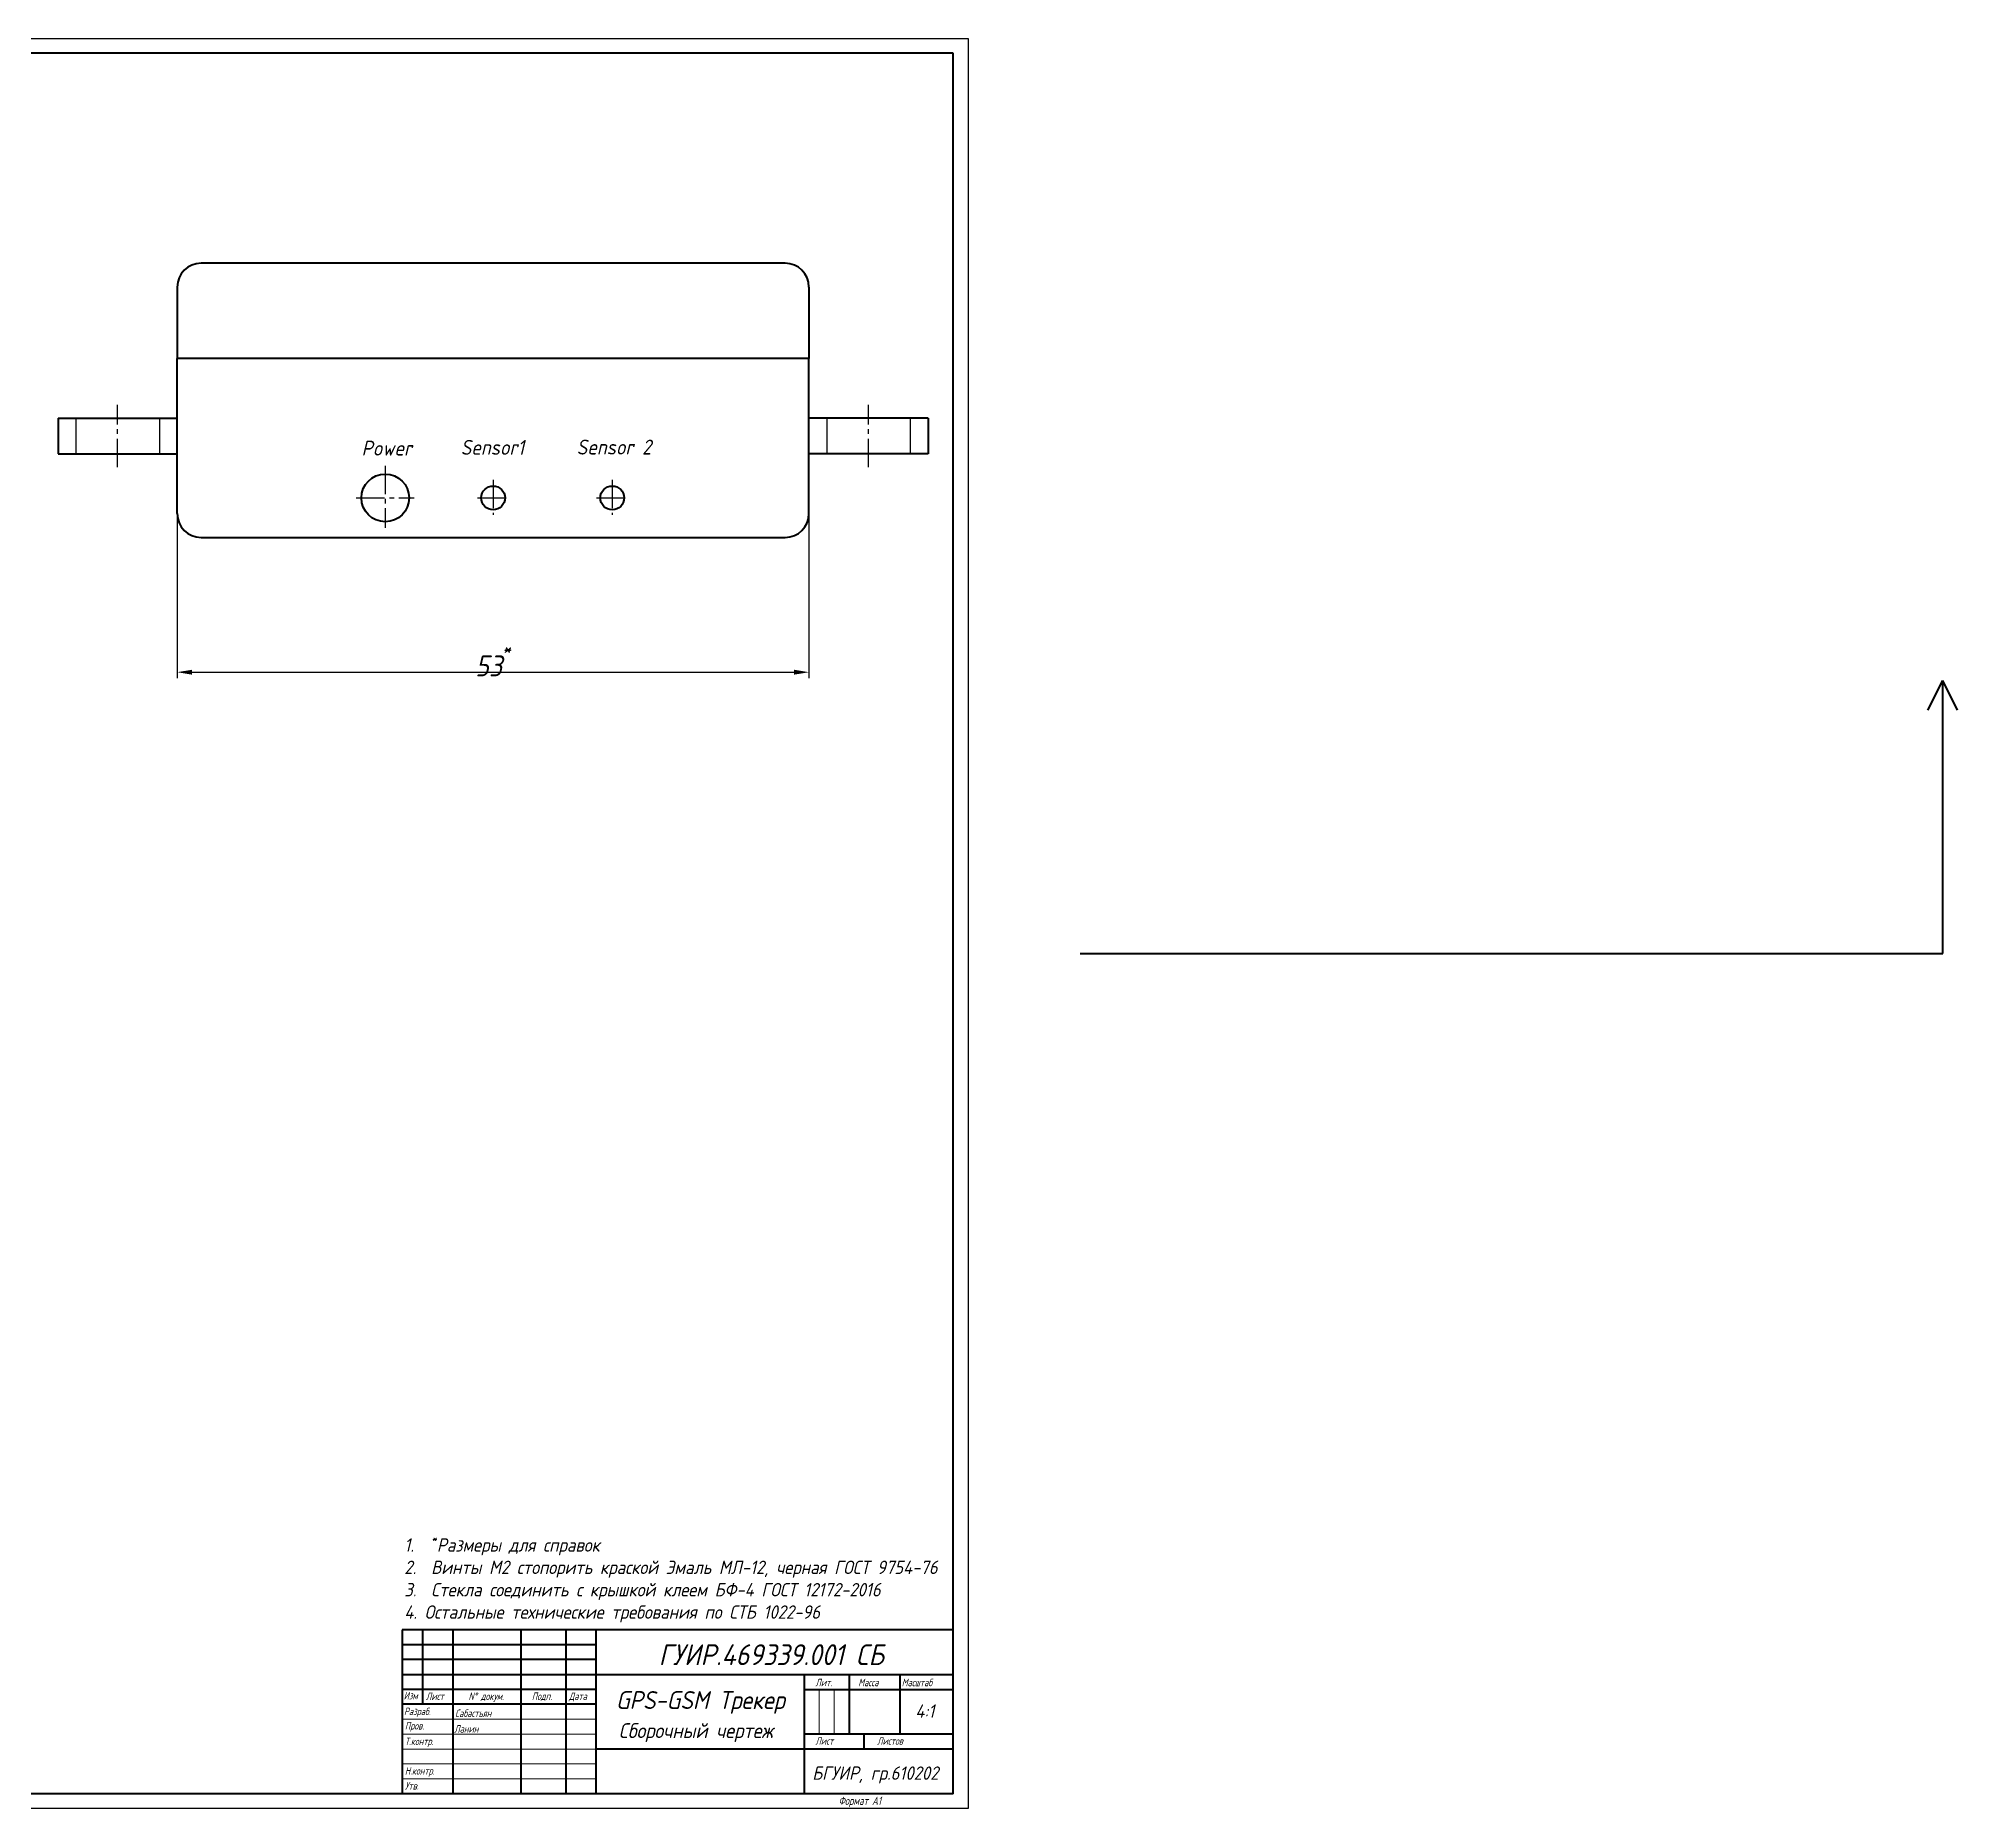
# Model space of a CAD drawing. Header units: millimetres. Extents: x 0 to 9139, y -367 to 2333.
# Drawn here: x 4031 to 4675, y -3 to 591 of the extents above; entities that cross this region are included whole.
import ezdxf

# ---------------------------------------------------------------- set-up
doc = ezdxf.new("R2010")
doc.units = ezdxf.units.MM
doc.header["$LTSCALE"] = 0.5
doc.linetypes.add('осевая2', pattern=[28.575, 19.05, -3.175, 3.175, -3.175])
doc.layers.get('0').update_dxf_attribs({"lineweight": 60})
doc.layers.get('Defpoints').update_dxf_attribs({"color": 5})
for name, color, linetype in [('1-оси', 1, 'осевая2'), ('3-размеры', 6, 'Continuous'), ('KONTUR', 7, 'Continuous')]:
    doc.layers.add(name, color=color, linetype=linetype)
doc.layers.add('2-штриховка', color=7, linetype='Continuous', true_color=0x00c7c7)
for name, color, linetype, lineweight in [('Основная', 7, 'Continuous', 40), ('текст', 7, 'Continuous', 30), ('тонкая', 7, 'Continuous', 20)]:
    doc.layers.add(name, color=color, linetype=linetype, lineweight=lineweight)
doc.styles.get("Standard").update_dxf_attribs({"font": 'isocpeui.ttf', "width": 0.9})
doc.styles.add('стиль1', font='romans.shx', dxfattribs={"width": 0.75, "oblique": 15, "height": 3.5})
doc.dimstyles.new('Standart', dxfattribs={"dimtxt": 5, "dimasz": 5, "dimexe": 2, "dimexo": 0, "dimgap": 1, "dimtad": 1, "dimtoh": 1, "dimdec": 0, "dimtxsty": 'Standard', "dimcen": 2.5, "dimadec": 0, "dimazin": 0, "dimtfac": 1, "dimtdec": 0, "dimtmove": 0, "dimatfit": 3, "dimldrblk": 'DOTSMALL', "dimfxl": 1, "dimarcsym": 0})

# ---------------------------------------------------------------- blocks, each defined once
blk = doc.blocks.new('*D39')
at = {"layer": '3-размеры', "color": 0, "lineweight": -2, "transparency": 16777216}
for p, q in [((4078, 431.67), (4078, 376.44)), ((4290, 431.67), (4290, 376.44)), ((4083, 378.44), (4285, 378.44))]:
    blk.add_line(p, q, dxfattribs=at)
at = {"layer": '3-размеры', "color": 0, "transparency": 16777216}
for points in [[(4083, 379.27), (4083, 377.61), (4078, 378.44)], [(4285, 379.27), (4285, 377.61), (4290, 378.44)]]:
    blk.add_solid(points, dxfattribs=at)
at = {"layer": 'Defpoints', "color": 0, "transparency": 16777216}
for p in [(4078, 431.67), (4290, 431.67), (4290, 378.44)]:
    blk.add_point(p, dxfattribs=at)
at = {"layer": '3-размеры', "color": 0, "transparency": 16777216, "insert": (4184, 382.94), "char_height": 7, "attachment_point": 5}
blk.add_mtext('53{\\A1;\\H0.7x;\\S*^ ;}', dxfattribs=at)
blk = doc.blocks.new('_DotSmall')
at = {"color": 0, "linetype": 'ByBlock', "const_width": 0.5}
blk.add_lwpolyline([(-0.0625, 0, 1), (0.0625, 0, 1)], format="xyb", close=True, dxfattribs=at)

msp = doc.modelspace()

# ---------------------------------------------------------------- linework, layer by layer
at = {"color": 0}
for p, q in [((4282, 515.67), (4086, 515.67)), ((4078, 507.67), (4078, 483.67)), ((4290, 507.67), (4290, 483.67)), ((4290, 483.67), (4078, 483.67)), ((4078, 431.67), (4078, 483.67)), ((4290, 483.67), (4286, 483.67)), ((4290, 431.67), (4290, 483.67)), ((4038, 463.67), (4038, 451.67)), ((4038, 463.67), (4078, 463.67)), ((4330, 463.67), (4290, 463.67)), ((4330, 463.67), (4330, 451.67)), ((4038, 451.67), (4078, 451.67)), ((4330, 451.67), (4290, 451.67)), ((4086, 423.67), (4282, 423.67)), ((4670.45, 284), (4670.45, 375.63))]:
    msp.add_line(p, q, dxfattribs=at)
for p, q in [((4218.44, 52.12), (4153.44, 52.12)), ((4218.44, 47.12), (4153.44, 47.12)), ((4218.44, 37.12), (4153.44, 37.12)), ((4218.44, 32.12), (4153.44, 32.12)), ((4288.44, 2.12), (4288.44, 2.12))]:
    msp.add_line(p, q)
for centre, radius in [((4147.8, 436.92), 8), ((4184, 436.92), 4), ((4224, 436.92), 4)]:
    msp.add_circle(centre, radius, dxfattribs=at)
for centre, start, end in [((4086, 507.67), 90, 180), ((4282, 507.67), 0, 90), ((4086, 431.67), 180, 270), ((4282, 431.67), 270, 0)]:
    msp.add_arc(centre, 8, start, end, dxfattribs=at)
at = {"layer": '1-оси', "color": 0}
for p, q in [((4058, 447.27), (4058, 468.15)), ((4310, 447.27), (4310, 468.15)), ((4147.8, 447.72), (4147.8, 426.86)), ((4184, 443.02), (4184, 431.29)), ((4224, 443.02), (4224, 431.29)), ((4138.07, 436.92), (4157.47, 436.92)), ((4178.75, 436.92), (4189.74, 436.92)), ((4218.75, 436.92), (4229.74, 436.92))]:
    msp.add_line(p, q, dxfattribs=at)
at = {"layer": '2-штриховка', "color": 0}
for p, q in [((4044, 463.67), (4044, 451.67)), ((4072, 463.67), (4072, 451.67)), ((4296, 463.67), (4296, 451.67)), ((4324, 463.67), (4324, 451.67))]:
    msp.add_line(p, q, dxfattribs=at)
at = {"layer": 'KONTUR'}
for p, q in [((3502.44, 591.12), (4343.44, 591.12)), ((4343.44, 591.12), (4343.44, -2.88)), ((4343.44, -2.88), (3502.44, -2.88))]:
    msp.add_line(p, q, dxfattribs=at)
at = {"layer": 'Основная'}
for p, q in [((4338.44, 586.12), (3522.44, 586.12)), ((4338.44, 2.12), (4338.44, 586.12)), ((4665.46, 365.68), (4670.46, 375.68)), ((4675.46, 365.68), (4670.46, 375.68)), ((4380.98, 284), (4670.45, 284)), ((4153.44, 57.12), (4153.44, 2.12)), ((4338.44, 57.12), (4153.44, 57.12)), ((4160.44, 32.12), (4160.44, 57.12)), ((4170.44, 57.12), (4170.44, 2.12)), ((4193.44, 2.12), (4193.44, 57.12)), ((4208.44, 57.12), (4208.44, 2.12)), ((4218.44, 57.12), (4218.44, 2.12)), ((4153.44, 42.12), (4338.44, 42.12)), ((4288.44, 42.12), (4288.44, 2.12)), ((4303.44, 42.12), (4303.44, 22.12)), ((4320.44, 42.12), (4320.44, 22.12)), ((4288.44, 37.12), (4338.44, 37.12)), ((4338.44, 22.12), (4288.44, 22.12)), ((4308.44, 22.12), (4308.44, 17.12)), ((4338.44, 17.12), (4218.44, 17.12)), ((4338.44, 2.12), (3510.44, 2.12))]:
    msp.add_line(p, q, dxfattribs=at)
at = {"layer": 'тонкая'}
for p, q in [((4293.43, 36.91), (4293.43, 22.12)), ((4298.51, 36.91), (4298.51, 22.12)), ((4153.44, 27.12), (4218.44, 27.12)), ((4218.44, 22.12), (4153.44, 22.12)), ((4218.44, 17.12), (4153.44, 17.12))]:
    msp.add_line(p, q, dxfattribs=at)
for points in [[(4153.44, 12.12), (4218.44, 12.12)], [(4153.44, 7.12), (4218.44, 7.12)]]:
    msp.add_lwpolyline(points, dxfattribs=at)

# ---------------------------------------------------------------- texts
at = {"color": 0, "char_height": 5, "attachment_point": 1}
for s, insert in [('Power', (4139.86, 456.12)), ('Sensor1', (4173.11, 456.39)), ('Sensor 2', (4212.03, 456.48))]:
    msp.add_mtext_dynamic_manual_height_columns(s, width=111.9294, gutter_width=50, heights=[0], dxfattribs=dict(at, insert=insert))
at = {"layer": '1-оси', "color": 0, "lineweight": -2, "insert": (4149.71, 89.36), "char_height": 4.5, "attachment_point": 1}
msp.add_mtext_dynamic_manual_height_columns('\\A1;\\pxl1,t3;1.^I{\\H0.7x;\\S*^ ;}Размеры для справок\\P2.^IВинты М2 стопорить краской Эмаль МЛ-12, черная ГОСТ 9754-76\\P3.^IСтекла соединить с крышкой клеем БФ-4 ГОСТ 12172-2016\\P4. {\\A0;Остальные технические требования по СТБ 1022-96}', width=230.55, gutter_width=50, heights=[0], dxfattribs=at)
at = {"layer": '1-оси', "color": 0, "attachment_point": 1}
for s, width, insert, char_height in [('ГУИР.469339.001 СБ', 88.7975, (4239.57, 52.27), 7), ('GPS-GSM Трекер', 69.87, (4225.22, 36.55), 6), ('Сборочный чертеж', 69.87, (4226.17, 25.79), 5), ('4:1', 8.329, (4325.7, 32.09), 4.5), ('БГУИР, гр.610202', 55.323, (4291.09, 11.28), 4.5)]:
    msp.add_mtext_dynamic_manual_height_columns(s, width=width, gutter_width=50, heights=[0], dxfattribs=dict(at, insert=insert, char_height=char_height))
at = {"layer": 'текст', "style": 'стиль1', "oblique": 15, "width": 0.75}
for s, height, p in [('Лит.', 2.5, (4292.16, 38.18)), ('Масса', 2.5, (4306.53, 38.18)), ('Масштаб', 2.5, (4321.13, 38.18)), ('Изм', 2.5, (4153.99, 33.73)), ('Лист', 2.5, (4161.46, 33.58)), ('N%%d докум. ', 2.5, (4175.75, 33.58)), ('Подп.', 2.5, (4197, 33.58)), ('Дата', 2.5, (4209.45, 33.58)), ('Разраб.', 2.5, (4154.1, 28.48)), ('Пров.', 2.5, (4154.4, 23.65)), ('Сабастьян', 2.5, (4171.28, 27.88)), ('Т.контр.', 2.5, (4154.4, 18.45)), ('Ланин', 2.5, (4170.96, 22.63)), ('Лист', 2.5, (4292.16, 18.57)), ('Листов', 2.5, (4312.88, 18.57)), ('Н.контр.', 2.5, (4154.4, 8.53)), ('Утв.', 2.5, (4154.4, 3.51)), ('Формат А1', 2.75, (4299.91, -1.63))]:
    msp.add_text(s, height=height, dxfattribs=at).set_placement(p)

# ---------------------------------------------------------------- dimensions: what is measured, and where the dimension line sits
at = {"layer": '3-размеры', "color": 0}
dim = msp.add_linear_dim(base=(4290, 378.44), p1=(4078, 431.67), p2=(4290, 431.67), text='53{\\A1;\\H0.7x;\\S*^ ;}', dimstyle='Standart', override={"dimtxt": 7}, dxfattribs=at)
dim.commit()
dim.dimension.update_dxf_attribs({"geometry": '*D39', "text_midpoint": (4184, 378.44), "dimtype": 160})

doc.saveas('drawing.dxf')
